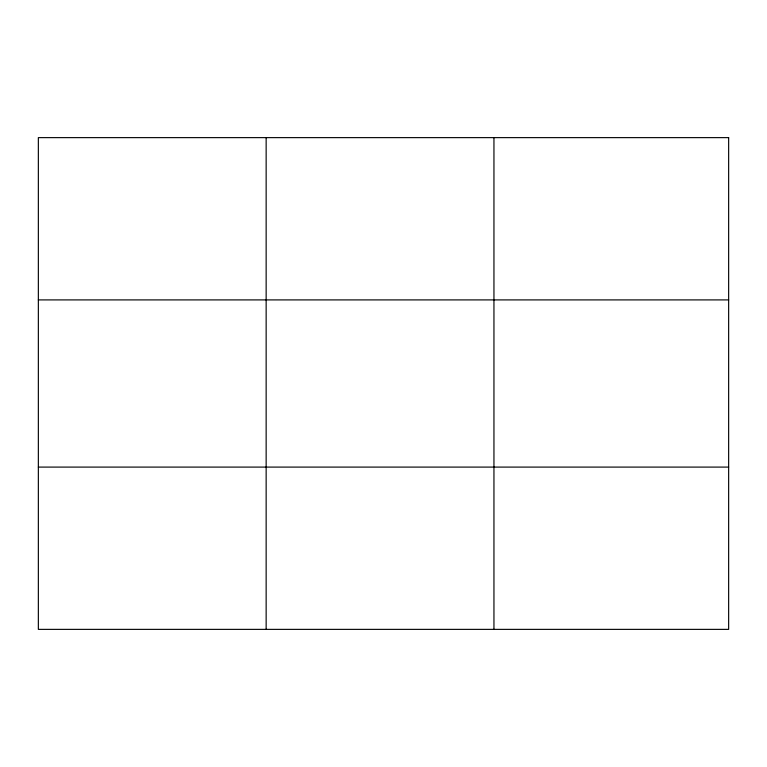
<?xml version="1.0" encoding="UTF-8"?>
<svg xmlns="http://www.w3.org/2000/svg" width="767" height="767" viewBox="0 0 767 767"><rect width="100%" height="100%" fill="white"/><g stroke="black" fill="none" stroke-linecap="round" stroke-linejoin="round"><path stroke-width="1.15" d="M266.149 137.629L266.149 629.371M493.948 137.629L493.948 629.371M38.35 299.907L728.65 299.907M38.35 467.093L728.65 467.093M728.65 137.629L728.65 629.371L38.35 629.371L38.35 137.629L728.65 137.629"/></g></svg>
